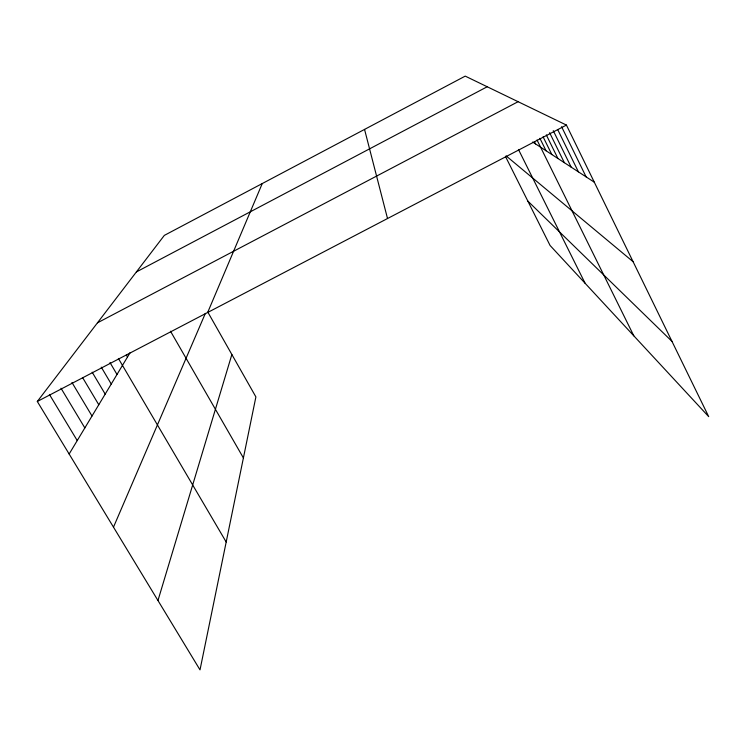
<?xml version="1.0" encoding="UTF-8"?>
<svg xmlns="http://www.w3.org/2000/svg" width="746" height="746" viewBox="0 0 746 746"><rect width="100%" height="100%" fill="white"/><g stroke="black" fill="none" stroke-linecap="round" stroke-linejoin="round"><path stroke-width="1.12" d="M157.965 600.521L231.866 354.527M207.668 312.481L262.256 183.553M113.485 527.152L205.374 313.348M69.145 454.016L130.186 352.55M207.882 312.21L255.897 396.909L200.012 669.88L37.3 401.479L164.334 235.391L465.224 76.12L566.428 125.076L708.7 416.632L550.072 245.471L505.546 156.595M136.397 271.926L487.213 86.76M97.465 322.822L518.097 101.698M37.3 401.479L566.428 125.076M532.663 142.038L594.31 182.22M506.068 155.849L633.102 261.715M527.814 201.056L671.978 341.388M49.404 394.438L77.23 440.569M60.995 388.218L84.839 427.924M71.97 382.493L92.01 416.007M82.694 377.737L98.78 404.752M92.178 372.189L105.186 394.102M101.269 367.144L111.247 384.022M109.998 362.575L117.001 374.464M118.39 358.453L226.187 542.006M126.344 355.012L127.51 356.998M170.508 331.233L243.401 457.932M518.451 149.461L585.125 283.303M537.008 139.968L633.811 335.831M534.528 141.852L535.544 143.922M546.296 134.886L557.915 158.497M543.088 136.807L551.826 154.525M539.908 138.318L546.053 150.767M557.672 129.506L578.411 171.86M553.262 130.643L571.175 167.141M549.615 132.704L564.349 162.693M561.589 126.727L586.114 176.877M364.552 129.412L387.519 218.531"/></g></svg>
